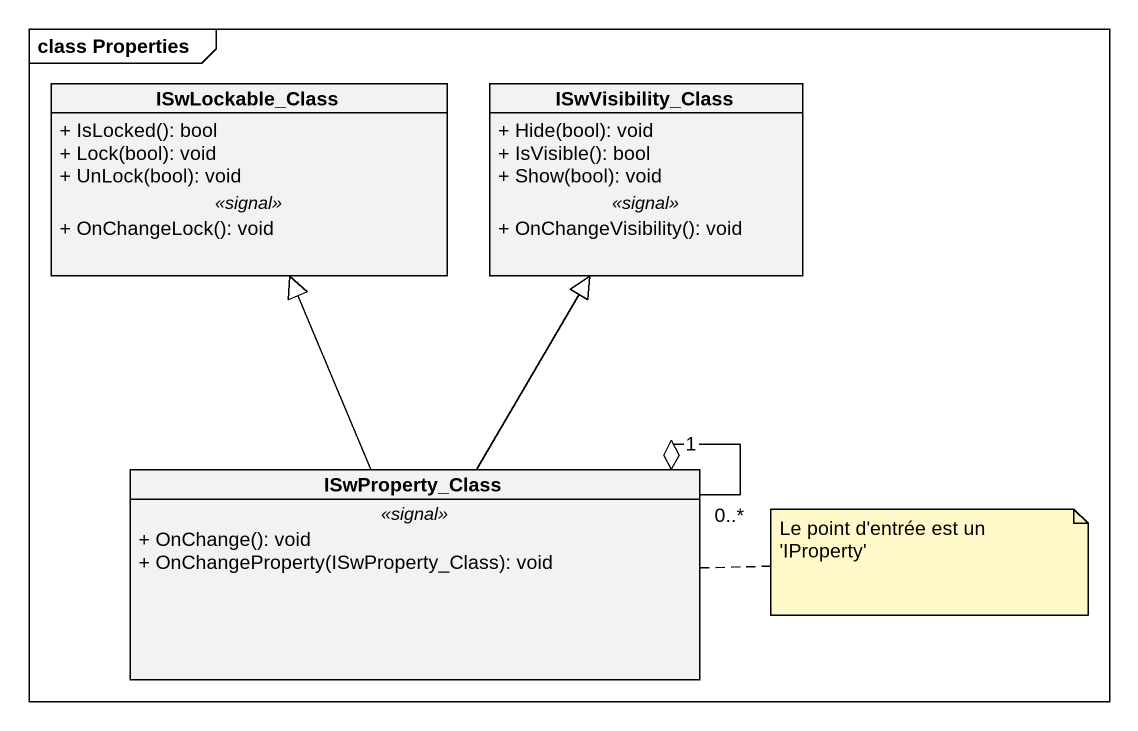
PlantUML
@startuml
mainframe class Properties
hide circle
hide empty members
skinparam classAttributeIconSize 0
class ISwLockable_Class {
  + IsLocked(): bool
  + Lock(bool): void
  + UnLock(bool): void
  .. <<signal>> ..
  + OnChangeLock(): void
}
class ISwVisibility_Class {
  + Hide(bool): void
  + IsVisible(): bool
  + Show(bool): void
  .. <<signal>> ..
  + OnChangeVisibility(): void
}
class ISwProperty_Class {
  .. <<signal>> ..
  + OnChange(): void
  + OnChangeProperty(ISwProperty_Class): void
}
ISwProperty_Class -up-|> ISwLockable_Class
ISwProperty_Class -up-|> ISwVisibility_Class
ISwProperty_Class "0..*" --o "1" ISwProperty_Class
note right of ISwProperty_Class : Le point d'entrée est un 'IProperty'
@enduml
